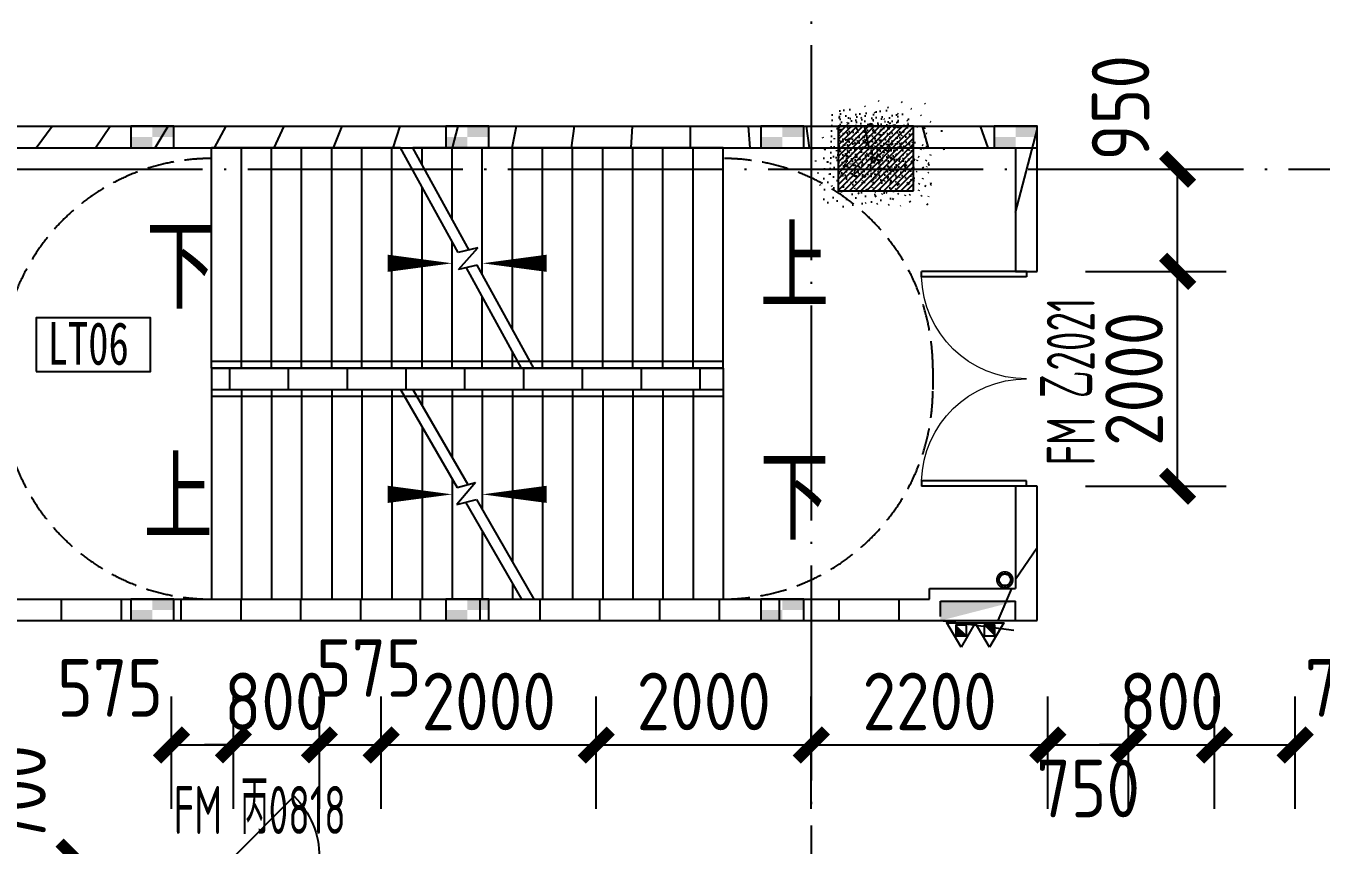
# Model space of a CAD drawing. Header units: inches. Extents: x 0 to 1813292486, y 0 to 3473589894.
# Drawn here: x 600566581 to 600578627, y 3473281730 to 3473289352 of the extents above; entities that cross this region are included whole.
import ezdxf
from ezdxf.enums import TextEntityAlignment as Align
from ezdxf.xclip import XClip

# ---------------------------------------------------------------- set-up
doc = ezdxf.new("R2010")
doc.units = ezdxf.units.IN
doc.header["$LTSCALE"] = 1000
doc.header["$MEASUREMENT"] = 0
doc.header["$XCLIPFRAME"] = 2
doc.linetypes.add('AX-MALL-GIRD-200$0$DOTE', pattern=[2.4200000000000004, 2, -0.2, 0.02, -0.2])
doc.linetypes.add('AX-MALL-WALL-P02-QT$0$DASH', pattern=[0.35, 0.25, -0.1])
for name, color, linetype in [('A-Anno-Note', 241, 'Continuous'), ('AX-MALL-DIM-P02$0$A-Anno-Dims', 3, 'Continuous'), ('AX-MALL-DIM-P02$0$A-Detl-Thin', 131, 'Continuous'), ('AX-MALL-GIRD-200$0$A-Grid', 222, 'AX-MALL-GIRD-200$0$DOTE'), ('AX-MALL-P02-200$0$A-Anno-Note', 241, 'Continuous'), ('AX-MALL-WALL-P02$0$A-Anno-Note', 241, 'Continuous'), ('AX-MALL-WALL-P02-QT$0$A-Anno-Dims', 3, 'Continuous'), ('AX-MALL-WALL-P02-QT$0$A-Anno-Note', 241, 'Continuous'), ('AX-MALL-WALL-P02-QT$0$A-Detl-Patt', 8, 'Continuous'), ('AX-MALL-WALL-P02-QT$0$A-Detl-Thin', 131, 'Continuous'), ('AX-MALL-WALL-P02-QT$0$A-Strs', 151, 'Continuous'), ('AX-MALL-WALL-P02-QT$0$A-Wall', 2, 'Continuous'), ('AX-MALL-WALL-P02-QT$0$A-Wall-Patt', 13, 'Continuous'), ('AX-MALL-WALL-P02-QT$0$A-Wind', 4, 'Continuous'), ('AX-MALL-WORD-P02$0$A-Anno-Note', 241, 'Continuous'), ('AX-MALL-WORD-P02$0$A-Wind-Iden', 11, 'Continuous'), ('AX-MALL-ZTKD-P02$0$A-Anno-Note', 241, 'Continuous'), ('PX-MALL-P02-LG$0$P-Exsh', 31, 'Continuous'), ('PX-MALL-P02-LG$0$P-Hydt-Boxx', 221, 'Continuous'), ('PX-MALL-P02-LG$0$P-Hydt-Pipe', 221, 'Continuous'), ('PX-MALL-P02-LG$0$P-Pipe-Risr', 7, 'Continuous'), ('PX-MALL-P02-LG$0$P-Pipe-Risr-Arch', 6, 'Continuous'), ('PX-MALL-P02-LG$0$P-Pipe-Risr-W100', 6, 'Continuous'), ('PX-MALL-P02-LG$0$P-Pipe-Risr-W50', 6, 'Continuous'), ('SX-MALL-LT-TZ-2F(M)$0$SX-S1-TZ-(2F~3F)$0$A-Strs', 151, 'Continuous'), ('SX-MALL-LT-TZ-2F(M)$0$SX-S1-TZ-(2F~3F)$0$TZ', 255, 'Continuous'), ('SX-MALL-TZ-2F~3F$0$S-DIMS', 81, 'Continuous'), ('SX-MALL-WALL-L-1F~2F$0$S-COLU', 30, 'Continuous'), ('SX-MALL-WALL-L-1F~2F$0$S-PATT-WALL', 83, 'Continuous'), ('SX-MALL-WALL-L-1F~2F$0$单形心', 4, 'Continuous')]:
    doc.layers.add(name, color=color, linetype=linetype)
doc.styles.add('AX-MALL-DIM-P02$0$_TCH_DIM_T3', font='gbenor.shx')
doc.styles.add('AX-MALL-WALL-P02-QT$0$_TCH_DIM', font='gbenor.shx')
doc.styles.add('AX-MALL-WORD-P02$0$_TCH_WINDOW', font='gbenor.shx', dxfattribs={"bigfont": 'gbcbig.shx'})
doc.styles.add('AX-MALL-WORD-P02$0$宋体', font='', dxfattribs={"width": 0.7, "height": 5})
doc.styles.add('PX-MALL-P02-LG$0$jzfz', font='gbenor.shx', dxfattribs={"bigfont": 'gbcbig.shx'})
doc.styles.get('AX-MALL-WORD-P02$0$宋体').set_extended_font_data('SimSun')
doc.dimstyles.new('AX-MALL-DIM-P02$0$_TCH_ARCH&&180', dxfattribs={"dimtxt": 535.5, "dimasz": 270, "dimexe": 450, "dimexo": 450, "dimgap": 137.25, "dimtad": 1, "dimdec": 0, "dimzin": 0, "dimdsep": 46, "dimtxsty": 'AX-MALL-DIM-P02$0$_TCH_DIM_T3', "dimblk": 'AX-MALL-DIM-P02$0$_ArchTick', "dimcen": 0.09, "dimclrt": 7, "dimazin": 2, "dimtfac": 1, "dimtdec": 0, "dimtix": 1, "dimtmove": 2, "dimatfit": 3, "dimfxl": 500, "dimtolj": 1, "dimtzin": 0, "dimarcsym": 0})
pattern_1 = [(45, (0, 359.0227), (-353.55353201463, 353.55353201463), [])]

# ---------------------------------------------------------------- blocks, each defined once
blk = doc.blocks.new('AX-MALL-WORD-P02')
at = {"layer": 'AX-MALL-WORD-P02$0$A-Anno-Note', "color": 3}
blk.add_lwpolyline([(600396618.810642, 3473145898.439445), (600397613.966792, 3473145527.714582), (600397788.5132064, 3473145996.258656), (600396793.3570569, 3473146366.983517)], close=True, dxfattribs=at)
at = {"layer": 'AX-MALL-WORD-P02$0$A-Anno-Note', "color": 3, "style": 'AX-MALL-WORD-P02$0$宋体', "width": 0.7}
blk.add_text('LT06', height=396.5189873417721, rotation=339.5681615271141, dxfattribs=at).set_placement((600396741.0988398, 3473145921.680888))
at = {"layer": 'AX-MALL-WORD-P02$0$A-Wind-Iden', "style": 'AX-MALL-WORD-P02$0$_TCH_WINDOW', "width": 0.7}
for s, height, rotation, p in [('2021', 446.25, 69.56816108351019, (600405847.9949585, 3473142470.21103)), ('乙', 506.3829787234042, 69.56816108351019, (600405757.9178658, 3473142228.412382)), ('FM', 446.25, 69.56816108351019, (600405539.8221169, 3473141642.966563)), ('FM', 446.25, 339.5681613388342, (600396315.6163502, 3473141420.851669)), ('丙', 506.3829787234042, 339.5681613388342, (600396901.06217, 3473141202.755923)), ('0818', 446.25, 339.5681613388342, (600397142.860819, 3473141112.678831))]:
    blk.add_text(s, height=height, rotation=rotation, dxfattribs=at).set_placement(p)
blk = doc.blocks.new('AX-MALL-GIRD-200')
at = {"layer": 'AX-MALL-GIRD-200$0$A-Grid'}
for p, q in [((600244912.440112, 3473204422.954183), (600602808.4442104, 3473071096.1909)), ((600409503.1075954, 3473159833.540385), (600370773.5686462, 3473055869.813304))]:
    blk.add_line(p, q, dxfattribs=at)
blk = doc.blocks.new('SX-MALL-WALL-L-1F~2F$0$BANWANG_XINGXIN')
at = {"color": 0}
for points in [[(0.7071067811865476, 0.7071067811865475), (-0.7071067811865477, -0.7071067811865475)], [(-0.7071067811865475, 0.7071067811865476), (0.7071067811865474, -0.7071067811865477)]]:
    blk.add_lwpolyline(points, dxfattribs=at)
blk = doc.blocks.new('SX-MALL-WALL-L-1F~2F')
at = {"layer": 'SX-MALL-WALL-L-1F~2F$0$S-PATT-WALL'}
h = blk.add_hatch(dxfattribs=at)
h.set_pattern_fill('钢筋混凝土', color=256, scale=15, pattern_type=2)
h.set_pattern_definition([(24.56816130920691, (600578670.4906899, 3474335457.565492), (-15.59158029808818, 34.10502343949155), []), (29.56816130920689, (600578670.4906899, 3474335457.565492), (97.53445421803805, -46.37920051218637), [11.25, -123.75]), (334.568161309207, (600578670.4906899, 3474335457.565492), (19.88439777721597, 112.9961142830921), [9, -99]), (80.01956130920688, (600578678.618561, 3474335453.700559), (117.41890296465, 66.61682168616366), [9.5610285, -105.1713168]), (25.75236130920692, (600578680.9634749, 3474335485.678136), (141.3476152542859, -79.15081592369535), [16.875, -185.625]), (76.2037613092069, (600578692.7424386, 3474335479.082227), (182.3878362860059, 87.98253897684367), [14.3415432, -157.75695]), (330.7523613092069, (600578680.9634749, 3474335485.678136), (182.3877676265808, 87.98268140981119), [13.5, -148.5]), (0.568161309206916, (600578692.4016008, 3474335473.413582), (62.82047319653945, -87.84980447970854), [11.25, -123.75]), (305.568161309207, (600578692.4016008, 3474335473.413582), (72.1728894154494, 89.18848104696852), [8.999999999999948, -98.99999999999959]), (51.01956130920689, (600578697.6366355, 3474335466.092762), (134.9933625472583, 1.338571317676326), [9.5610285, -105.1713168]), (17.06816130920694, (600578670.4906899, 3474335457.565492), (19.14085715564078, 46.15589493604642), [0, -97.79999999999997, 0, -100.5, 0, -99.37499999999997]), (347.0681613092069, (600578670.4906899, 3474335457.565492), (57.63084700089463, 41.66442756068386), [0, -57.29999999999979, 0, -95.54999999999959, 0, -37.87499999999979]), (307.0681613092069, (600578639.1450914, 3474335469.242647), (73.85474000817104, -31.12342332272368), [0, -37.5, 0, -117, 0, -155.25]), (297.0681613092069, (600578625.0887692, 3474335474.479039), (87.21641676207088, -16.46683783198104), [0, -48.74999999999979, 0, -77.69999999999958, 0, -110.2499999999996])])
h.paths.add_polyline_path([(600404852.1171446, 3473144627.304279), (600405061.5728434, 3473145189.557167), (600404405.6111406, 3473145433.922149), (600404196.1554418, 3473144871.669261)])
at = {"layer": 'SX-MALL-WALL-L-1F~2F$0$S-COLU'}
blk.add_lwpolyline([(600404852.1171446, 3473144627.304279), (600405061.5728434, 3473145189.557167), (600404405.6111406, 3473145433.922149), (600404196.1554418, 3473144871.669261)], close=True, dxfattribs=at)
at = {"layer": 'SX-MALL-WALL-L-1F~2F$0$单形心', "xscale": 50, "yscale": 50, "zscale": 50}
blk.add_blockref('SX-MALL-WALL-L-1F~2F$0$BANWANG_XINGXIN', (600404628.8641425, 3473145030.613214), dxfattribs=at)
blk = doc.blocks.new('SX-MALL-WALL-L-2F~3F')
ref = blk.add_blockref('SX-MALL-WALL-L-1F~2F', (0, 0))
XClip(ref).set_block_clipping_path([(600349769.7341375, 3473074679.418533), (600357001.7302529, 3473071985.287766), (600356499.8725733, 3473070638.124951), (600359302.5086629, 3473069594.060767), (600362345.1765132, 3473077761.653201), (600381551.4312518, 3473070606.759726), (600391553.7259278, 3473066880.611454), (600387749.827644, 3473056669.608357), (600391632.1759799, 3473055223.319679), (600395635.5522461, 3473065969.791956), (600406982.2408491, 3473061742.817497), (600403058.8006672, 3473051210.921831), (600412723.2437257, 3473047610.6332), (600445093.3740637, 3473134503.466942), (600393055.2444371, 3473153889.197227), (600387463.4997383, 3473138878.984498), (600380158.3525343, 3473141600.366193), (600382830.751978, 3473148774.027779), (600388210.8522022, 3473146769.782572), (600390696.2253517, 3473153441.399696), (600277474.697425, 3473195619.741203), (600273446.9822528, 3473184807.934726), (600257129.111771, 3473190886.82031), (600241575.9633431, 3473149136.690594), (600258197.8999482, 3473142944.531458), (600255239.7303221, 3473135003.762026), (600263182.3271956, 3473132044.911624), (600260741.6763649, 3473125493.34496), (600269350.4970673, 3473122286.306632), (600271511.1407766, 3473128086.235537), (600286270.1853781, 3473122588.058336), (600284109.5416689, 3473116788.129431), (600282580.7823727, 3473112684.400902), (600291840.7574171, 3473109234.788475), (600290827.7957876, 3473106515.642598), (600293360.405141, 3473105572.171298), (600294731.2544166, 3473109252.0137), (600323175.4764534, 3473098655.706329), (600321336.3302773, 3473093718.790065), (600344750.773286, 3473084996.222976), (600341987.4689643, 3473077578.540671), (600344583.6790427, 3473076611.376234), (600346015.5062013, 3473080454.904757), (600351201.5612961, 3473078522.947055)])
blk = doc.blocks.new('SX-MALL-WALL-2F~3F')
blk.add_blockref('SX-MALL-WALL-L-2F~3F', (0, 0))
blk = doc.blocks.new('SX-MALL-LT-TZ-2F(M)$0$SX-S1-TZ-(2F~3F)$0$TZ')
at = {"layer": 'SX-MALL-LT-TZ-2F(M)$0$SX-S1-TZ-(2F~3F)$0$A-Strs'}
h = blk.add_hatch(color=0, dxfattribs=at)
h.dxf.hatch_style = 1
h.paths.add_polyline_path([(-186775.5959191918, 16586.87351322174), (-186975.5954445004, 16586.43784570694), (-186975.3828500509, 16486.43807125092), (-186775.3780853152, 16486.87375020981)])
h.paths.add_polyline_path([(-186975.3828500509, 16486.43807125092), (-187175.3771362901, 16486.00241565704), (-187175.1593025327, 16386.00265312195), (-186975.1702555418, 16386.43829774857)])
at = {"layer": 'SX-MALL-LT-TZ-2F(M)$0$SX-S1-TZ-(2F~3F)$0$A-Strs', "color": 0}
blk.add_lwpolyline([(-187175.5949700475, 16586.00217819214), (-187175.1593025327, 16386.00265312195), (-186775.1602514982, 16386.87398815155), (-186775.5959191918, 16586.87351322174)], close=True, dxfattribs=at)
blk = doc.blocks.new('SX-MALL-LT-TZ-2F(M)')
at = {"layer": 'SX-MALL-LT-TZ-2F(M)$0$SX-S1-TZ-(2F~3F)$0$TZ', "color": 7, "rotation": 159.4463539126834}
for p in [(600229106.9487665, 3473228648.503809), (600231852.6170366, 3473227625.661814), (600234598.2953286, 3473226602.871167), (600236631.7766372, 3473225845.281245), (600227570.8348291, 3473224525.372849), (600230316.608792, 3473223502.470523), (600233062.2763581, 3473222479.651138)]:
    blk.add_blockref('SX-MALL-LT-TZ-2F(M)$0$SX-S1-TZ-(2F~3F)$0$TZ', p, dxfattribs=at)
blk = doc.blocks.new('SX-MALL-TZ-2F~3F')
at = {"layer": 'SX-MALL-TZ-2F~3F$0$S-DIMS'}
blk.add_blockref('SX-MALL-LT-TZ-2F(M)', (0.08505654335021973, 0.258394181728363), dxfattribs=at)
blk = doc.blocks.new('AX-MALL-WALL-P02-QT$0$$DorLib2D$00000002')
for p, q in [((-0.5, -5.684341886080802e-17), (-0.5000000000000007, 0.4875)), ((-0.4750000000000007, 0.4875), (-0.5000000000000007, 0.4875)), ((-0.475, -2.842170943040401e-17), (-0.4750000000000007, 0.4875)), ((0.475, -2.842170943040401e-17), (0.4750000000000007, 0.4875)), ((0.4750000000000007, 0.4875), (0.5000000000000007, 0.4875)), ((0.5, -5.684341886080802e-17), (0.5000000000000007, 0.4875)), ((-0.5, -5.684341886080802e-17), (-0.475, -2.842170943040401e-17)), ((0.5, -5.684341886080802e-17), (0.475, -2.842170943040401e-17))]:
    blk.add_line(p, q)
at = {"lineweight": 13}
for centre, start, end in [((-0.4875, -4.263256414560601e-17), 0, 88.53071641864632), ((0.4875, -4.263256414560601e-17), 91.4692835813537, 180)]:
    blk.add_arc(centre, 0.4875, start, end, dxfattribs=at)
blk = doc.blocks.new('AX-MALL-WALL-P02-QT$0$$DorLib2D$00000114')
at = {"color": 0}
blk.add_line((0.4999999999999964, 3.552713678800501e-15), (-0.2071067811864751, 0.7071067811864857), dxfattribs=at)
blk.add_arc((0.5000000000013856, -1.154631945610163e-12), 1.000000000001696, 135, 180, dxfattribs=at)
blk = doc.blocks.new('AX-MALL-WALL-P02-QT')
at = {"layer": 'AX-MALL-WALL-P02-QT$0$A-Wall-Patt'}
h = blk.add_hatch(dxfattribs=at)
h.set_pattern_fill('普通砖', color=256, scale=200, style=0)
h.set_pattern_definition(pattern_1)
h.paths.add_polyline_path([(600396253.2529603, 3473148328.630056), (600396323.6889195, 3473148231.24823), (600405881.9880174, 3473144670.501348), (600406139.224213, 3473144788.10041), (600396299.7986714, 3473148453.575142)])
h = blk.add_hatch(dxfattribs=at)
h.set_pattern_fill('普通砖', color=256, scale=200, style=0)
h.set_pattern_definition(pattern_1)
h.paths.add_polyline_path([(600398087.109792, 3473145173.267404), (600402547.6493707, 3473143511.585525), (600402617.467937, 3473143699.003154), (600398156.9283583, 3473145360.685033)])
h = blk.add_hatch(dxfattribs=at)
h.set_pattern_fill('普通砖', color=256, scale=200, style=0)
h.set_pattern_definition(pattern_1)
h.paths.add_polyline_path([(600405881.9880174, 3473144670.501348), (600405480.5312599, 3473143592.849976), (600405667.9488891, 3473143523.03141), (600406139.224213, 3473144788.10041)])
h = blk.add_hatch(dxfattribs=at)
h.set_pattern_fill('普通砖', color=256, scale=200, style=0)
h.set_pattern_definition(pattern_1)
h.paths.add_polyline_path([(600394760.1172006, 3473144225.042055), (600394787.6804607, 3473144108.060385), (600403596.30904, 3473140826.587767), (600403666.1276063, 3473141014.005396), (600394857.4990268, 3473144295.478014)])
h = blk.add_hatch(dxfattribs=at)
h.set_pattern_fill('普通砖', color=256, scale=200, style=0)
h.set_pattern_definition(pattern_1)
h.paths.add_polyline_path([(600404533.397187, 3473140477.494936), (600404969.7632258, 3473141648.855116), (600404782.3455966, 3473141718.673683), (600404450.7074072, 3473140828.439946)])
h = blk.add_hatch(dxfattribs=at)
h.set_pattern_fill('普通砖', color=256, scale=200, style=0)
h.set_pattern_definition(pattern_1)
h.paths.add_polyline_path([(600403701.0368896, 3473141107.714211), (600403596.3090401, 3473140826.587767), (600404533.397187, 3473140477.494936), (600404450.7074072, 3473140828.439946)])
at = {"layer": 'AX-MALL-WALL-P02-QT$0$A-Anno-Dims'}
for points in [[(600398366.1015291, 3473146323.218974, 0, 0, 0), (600400596.3713185, 3473145492.378033, 0, 160, 0), (600400034.1184305, 3473145701.833733, 0, 0, 0)], [(600403089.0257885, 3473144563.791101, 0, 0, 0), (600400858.7559996, 3473145394.632041, 0, 160, 0), (600401421.0088875, 3473145185.176342, 0, 0, 0)], [(600397615.5519406, 3473144308.479458, 0, 0, 0), (600399845.8217297, 3473143477.638518, 0, 160, 0), (600399283.5688417, 3473143687.094217, 0, 0, 0)], [(600402338.4762, 3473142549.051585, 0, 0, 0), (600400108.2064108, 3473143379.892525, 0, 160, 0), (600400670.4592988, 3473143170.436826, 0, 0, 0)]]:
    blk.add_lwpolyline(points, format="xyseb", dxfattribs=at)
at = {"layer": 'AX-MALL-WALL-P02-QT$0$A-Strs'}
for p, q in [((600398156.9283587, 3473145360.685034), (600398872.5686643, 3473147281.715735)), ((600400521.8808261, 3473146667.298558), (600398872.5686643, 3473147281.715735)), ((600398419.3130398, 3473145262.939041), (600399134.9533454, 3473147183.969742)), ((600398681.6977209, 3473145165.193048), (600399397.3380265, 3473147086.223749)), ((600398944.0824019, 3473145067.447055), (600399659.7227075, 3473146988.477756)), ((600399206.467083, 3473144969.701062), (600399922.1073886, 3473146890.731763)), ((600399468.8517641, 3473144871.955069), (600400184.4920697, 3473146792.98577)), ((600399731.2364452, 3473144774.209076), (600400446.8767508, 3473146695.239777)), ((600400683.4635911, 3473145565.501598), (600400521.8808261, 3473146667.298558)), ((600403333.1082426, 3473145620.033855), (600400628.791298, 3473146627.471271)), ((600400786.293255, 3473145553.500434), (600400628.791298, 3473146627.471271)), ((600400654.676209, 3473146450.967816), (600400709.2614318, 3473146597.493784)), ((600400739.0777602, 3473145875.452398), (600400971.6461129, 3473146499.747791)), ((600400823.4793112, 3473145299.936981), (600401234.030794, 3473146402.001799)), ((600400907.8808624, 3473144724.421564), (600401496.4154751, 3473146304.255805)), ((600399993.6211262, 3473144676.463083), (600400582.155739, 3473146256.297325)), ((600401043.1598505, 3473144285.479112), (600401758.8001561, 3473146206.509813)), ((600401305.5445316, 3473144187.733119), (600402021.1848372, 3473146108.76382)), ((600401567.9292127, 3473144089.987125), (600402283.5695183, 3473146011.017827)), ((600401830.3138938, 3473143992.241133), (600402545.9541994, 3473145913.271834)), ((600402092.6985748, 3473143894.49514), (600402808.3388804, 3473145815.525841)), ((600402355.0832559, 3473143796.749147), (600403070.7235615, 3473145717.779848)), ((600400256.0058073, 3473144578.71709), (600400666.5572901, 3473145680.781908)), ((600402617.467937, 3473143699.003154), (600403333.1082426, 3473145620.033855)), ((600400632.2401873, 3473145416.156364), (600400868.9682908, 3473145543.8515)), ((600400868.9682908, 3473145543.8515), (600400683.4635911, 3473145565.501598)), ((600398156.9283587, 3473145360.685034), (600398177.8739287, 3473145416.910322)), ((600400861.2453033, 3473144353.247618), (600398156.9283587, 3473145360.685034)), ((600402617.467937, 3473143699.003154), (600398156.9283587, 3473145360.685034)), ((600402638.413507, 3473143755.228442), (600398177.8739287, 3473145416.910322)), ((600400809.4687079, 3473145395.472171), (600400632.2401873, 3473145416.156364)), ((600400861.2453033, 3473144353.247618), (600400706.639044, 3473145407.473336)), ((600400968.1557752, 3473144313.420331), (600400809.4687079, 3473145395.472171)), ((600398087.1097922, 3473145173.267405), (600397406.37877, 3473143345.945518)), ((600398087.1097922, 3473145173.267405), (600398066.1642222, 3473145117.042116)), ((600398066.1642222, 3473145117.042116), (600402526.7038006, 3473143455.360236)), ((600398087.1097922, 3473145173.267405), (600399735.7743806, 3473144559.091468)), ((600398087.1097922, 3473145173.267405), (600402547.6493706, 3473143511.585525)), ((600400518.3904884, 3473144480.971097), (600400750.9588411, 3473145105.26649)), ((600398349.4944733, 3473145075.521411), (600397668.7634511, 3473143248.199525)), ((600398611.8791544, 3473144977.775419), (600397931.1481322, 3473143150.453533)), ((600398874.2638354, 3473144880.029426), (600398193.5328132, 3473143052.70754)), ((600399136.6485165, 3473144782.283433), (600398455.9174943, 3473142954.961547)), ((600399399.0331976, 3473144684.53744), (600398718.3021754, 3473142857.215554)), ((600399661.4178787, 3473144586.791447), (600398980.6868565, 3473142759.469561)), ((600399735.7743806, 3473144559.091468), (600399910.5498494, 3473143522.253258)), ((600399843.9799993, 3473144518.7817), (600402547.6493706, 3473143511.585525)), ((600399843.9799993, 3473144518.7817), (600400013.6125784, 3473143512.453176)), ((600400780.7751695, 3473144383.225104), (600400835.3603923, 3473144529.751073)), ((600399923.8025597, 3473144489.045454), (600399872.2978709, 3473144350.788724)), ((600400186.1872408, 3473144391.299461), (600399965.381526, 3473143798.579132)), ((600400448.571922, 3473144293.553468), (600400058.465181, 3473143246.36954)), ((600402617.467937, 3473143699.003154), (600400968.1557752, 3473144313.420331)), ((600399802.4793044, 3473144163.371094), (600399243.0715375, 3473142661.723568)), ((600400710.956603, 3473144195.807475), (600400151.5488361, 3473142694.159949)), ((600400973.341284, 3473144098.061482), (600400292.6102618, 3473142270.739596)), ((600401235.7259651, 3473144000.315489), (600400554.9949429, 3473142172.993603)), ((600401498.1106462, 3473143902.569496), (600400817.379624, 3473142075.24761)), ((600401760.4953274, 3473143804.823503), (600401079.7643051, 3473141977.501617)), ((600402022.8800083, 3473143707.07751), (600401342.1489861, 3473141879.755624)), ((600402617.467937, 3473143699.003154), (600402638.413507, 3473143755.228442)), ((600399895.5629596, 3473143611.161502), (600399505.4562186, 3473142563.977575)), ((600402285.2646894, 3473143609.331518), (600401604.5336672, 3473141782.009632)), ((600400088.1800615, 3473143505.362665), (600399854.2359859, 3473143372.635832)), ((600399910.5498494, 3473143522.253258), (600400088.1800615, 3473143505.362665)), ((600402547.6493706, 3473143511.585525), (600401866.9183483, 3473141684.263638)), ((600402547.6493706, 3473143511.585525), (600402526.7038006, 3473143455.360236)), ((600397406.37877, 3473143345.945518), (600400110.0481412, 3473142338.749343)), ((600399854.2359859, 3473143372.635832), (600400040.161135, 3473143354.956486)), ((600399937.0984061, 3473143364.756568), (600400110.0481412, 3473142338.749343)), ((600400040.161135, 3473143354.956486), (600400218.25376, 3473142298.439575)), ((600399988.6466147, 3473143058.951911), (600399767.8408997, 3473142466.231582)), ((600400081.7302698, 3473142506.742319), (600400030.2255808, 3473142368.485589)), ((600400218.25376, 3473142298.439575), (600401866.9183483, 3473141684.263638))]:
    blk.add_line(p, q, dxfattribs=at)
at = {"layer": 'AX-MALL-WALL-P02-QT$0$A-Strs', "linetype": 'AX-MALL-WALL-P02-QT$0$DASH'}
for points in [[(600398837.6593701, 3473147188.006897, 0.4142135621634755), (600396329.6064776, 3473146041.416037), (600396259.7879119, 3473145853.998407, 0.4142135621629859), (600397406.3787687, 3473143345.945514, 0.4142135621629859)], [(600403298.1989437, 3473145526.325023, -0.4142135621634755), (600404444.7898018, 3473143018.272129), (600404374.9712349, 3473142830.8545, -0.4142135621629859), (600401866.9183437, 3473141684.263638, -0.4142135621629859)]]:
    blk.add_lwpolyline(points, format="xyb", dxfattribs=at)
at = {"layer": 'AX-MALL-WALL-P02-QT$0$A-Wall'}
for p, q in [((600396299.7986714, 3473148453.575142), (600406139.224213, 3473144788.10041)), ((600396323.6889195, 3473148231.24823), (600405881.9880174, 3473144670.501348)), ((600398156.9283583, 3473145360.685033), (600398087.109792, 3473145173.267404)), ((600398156.9283583, 3473145360.685033), (600402617.467937, 3473143699.003154)), ((600398087.109792, 3473145173.267404), (600402547.6493707, 3473143511.585525)), ((600405667.9488891, 3473143523.03141), (600406139.224213, 3473144788.10041)), ((600405881.9880174, 3473144670.501348), (600405480.5312599, 3473143592.849976)), ((600394857.4990268, 3473144295.478014), (600403666.1276063, 3473141014.005396)), ((600394787.6804607, 3473144108.060385), (600403596.30904, 3473140826.587767)), ((600402617.467937, 3473143699.003154), (600402547.6493707, 3473143511.585525)), ((600405480.5312599, 3473143592.849976), (600405667.9488891, 3473143523.03141)), ((600404782.3455966, 3473141718.673683), (600404450.7074072, 3473140828.439946)), ((600404533.397187, 3473140477.494936), (600404969.7632258, 3473141648.855116)), ((600404969.7632258, 3473141648.855116), (600404782.3455966, 3473141718.673683)), ((600403666.1276063, 3473141014.005396), (600403701.0368896, 3473141107.714211)), ((600403701.0368896, 3473141107.714211), (600404450.7074072, 3473140828.439946)), ((600403596.3090401, 3473140826.587767), (600404533.397187, 3473140477.494936))]:
    blk.add_line(p, q, dxfattribs=at)
at = {"layer": 'AX-MALL-WALL-P02-QT$0$A-Detl-Patt'}
blk.add_blockref('SX-MALL-TZ-2F~3F', (0, 0), dxfattribs=at)
at = {"layer": 'AX-MALL-WALL-P02-QT$0$A-Detl-Thin'}
blk.add_blockref('SX-MALL-WALL-2F~3F', (0, 0), dxfattribs=at)
at = {"layer": 'AX-MALL-WALL-P02-QT$0$A-Wind'}
blk.add_blockref('AX-MALL-GIRD-200', (0, 0), dxfattribs=at)
at = {"layer": 'AX-MALL-WALL-P02-QT$0$A-Wind', "zscale": 200}
for name, p, xscale, yscale, rotation in [('AX-MALL-WALL-P02-QT$0$$DorLib2D$00000002', (600405225.1472429, 3473142620.852546), -2000, 2000, 69.56816130532101), ('AX-MALL-WALL-P02-QT$0$$DorLib2D$00000114', (600397135.494318, 3473140885.732795), -800, 800, 339.5681613074192)]:
    blk.add_blockref(name, p, dxfattribs=dict(at, xscale=xscale, yscale=yscale, rotation=rotation))
at = {"layer": 'AX-MALL-WALL-P02-QT$0$A-Anno-Note', "style": 'AX-MALL-WALL-P02-QT$0$_TCH_DIM', "width": 0.7}
for s, p in [('下', (600397807.1881106, 3473146157.933208)), ('上', (600397032.214416, 3473144152.292389)), ('上', (600403154.4483445, 3473144165.921865)), ('下', (600402403.898756, 3473142151.182349))]:
    blk.add_text(s, height=675.177304964539, rotation=339.5681613092755, dxfattribs=at).set_placement(p)
blk = doc.blocks.new('AX-MALL-WALL-P02')
at = {"layer": 'AX-MALL-WALL-P02$0$A-Anno-Note'}
blk.add_blockref('AX-MALL-WORD-P02', (0, 0), dxfattribs=at)
blk.add_blockref('AX-MALL-WALL-P02-QT', (0, 0), dxfattribs=at)
blk = doc.blocks.new('PX-MALL-P02-LG$0$XHS1')
at = {"layer": 'PX-MALL-P02-LG$0$P-Hydt-Boxx', "ltscale": 0.7}
for p, q in [((350.0030006170273, 240), (-332.898939371109, 327.2950124740601)), ((350.0030006170273, 240), (-349.9969996213913, 240)), ((-349.9969997406006, 239.9999995231628), (-349.9969996213913, 60)), ((350.0030003786087, 200), (350.003000497818, 60)), ((350.0030006170273, 60), (-349.996999502182, 60))]:
    blk.add_line(p, q, dxfattribs=at)
blk.add_solid([(350.0030006170273, 240), (350.0030002593994, 60.00000047683716), (-349.9969996213913, 60)], dxfattribs=at)
blk = doc.blocks.new('PX-MALL-P02-LG$0$MHQ')
at = {"layer": 'PX-MALL-P02-LG$0$P-Exsh', "ltscale": 0.7}
h = blk.add_hatch(dxfattribs=at)
h.set_pattern_fill('ANSI31', color=256, scale=25, style=0)
h.set_pattern_definition([(45, (-160019.2306599375, -42228.3236173685), (-28.0633003783411, 28.0633003783411), [])])
h.paths.add_polyline_path([(-75.0000000015425, 185.1731819980414), (75, 185.1731819980414), (75, 35.17318199802685), (-75.0000000015425, 35.17318199802685)])
for points in [[(0, 346.4101615137042), (-200, -1.455191522836685e-11), (200, -1.455191522836685e-11)], [(0, 346.4101615137042), (-200, -1.455191522836685e-11), (200, -1.455191522836685e-11)], [(0, 346.4101615137042), (-200, -1.455191522836685e-11), (200, -1.455191522836685e-11)], [(-75.0000000015425, 185.1731819980414), (75, 185.1731819980414), (75, 35.17318199802685), (-75.0000000015425, 35.17318199802685)]]:
    blk.add_lwpolyline(points, close=True, dxfattribs=at)
blk = doc.blocks.new('PX-MALL-P02-LG$0$20200929200250')
at = {"layer": 'PX-MALL-P02-LG$0$P-Exsh', "ltscale": 0.7, "xscale": 0.6600000001490116, "yscale": 0.6600000001490116, "zscale": 0.6600000001490116}
for p in [(-132.0000001192093, 40), (131.9999997615814, 40)]:
    blk.add_blockref('PX-MALL-P02-LG$0$MHQ', p, dxfattribs=at)
blk = doc.blocks.new('PX-MALL-P02-LG$0$20211220143732')
at = {"layer": 'PX-MALL-P02-LG$0$P-Exsh'}
blk.add_blockref('PX-MALL-P02-LG$0$20200929200250', (-374.9999999407155, 219.6219584928522), dxfattribs=at)
at = {"layer": 'PX-MALL-P02-LG$0$P-Hydt-Boxx', "ltscale": 0.7, "xscale": -1}
blk.add_blockref('PX-MALL-P02-LG$0$XHS1', (-349.9969999989844, 0), dxfattribs=at)
blk = doc.blocks.new('PX-MALL-P02-LG$0$P-Risr')
at = {"layer": 'PX-MALL-P02-LG$0$P-Pipe-Risr-W50'}
h = blk.add_hatch(color=0, dxfattribs=at)
edge = h.paths.add_edge_path()
edge.add_ellipse((0, 0), major_axis=(47.05795628796547, 47.05795628796547), ratio=0.9999999999999695, start_angle=225.0000000000009, end_angle=405.0000000000009, ccw=False)
edge.add_ellipse((0, 0), major_axis=(47.05795628796764, 47.05795628796764), ratio=0.9999999999998785, start_angle=133.9675974886221, end_angle=225.0000000000035, ccw=False)
edge.add_line((-66.53919663240958, 1.199087783927098), (-54.4367953546693, 1.199087783927098))
edge.add_ellipse((0, 0), major_axis=(-38.50196423560672, 38.50196423560672), ratio=0.9999999999999859, start_angle=43.73814098242129, end_angle=134.9999999999996)
edge.add_ellipse((0, 0), major_axis=(38.50196423561096, 38.50196423561096), ratio=0.9999999999998216, start_angle=225.0000000000051, end_angle=405.0000000000051)
edge.add_ellipse((0, 0), major_axis=(38.50196423560679, 38.50196423560679), ratio=0.9999999999999831, start_angle=45.00000000000048, end_angle=133.7381409824204)
edge.add_line((-54.43679535467527, 1.199087783927098), (-66.53919663241555, 1.199087783927098))
edge.add_ellipse((0, 0), major_axis=(-47.05795628796762, 47.05795628796762), ratio=0.9999999999998742, start_angle=-45.00000000000358, end_angle=43.967597488629224, ccw=False)
at = {"layer": 'PX-MALL-P02-LG$0$P-Pipe-Risr-Arch', "ltscale": 0.7}
blk.add_circle((0, 0), 59.29000000000001, dxfattribs=at)
at = {"layer": 'PX-MALL-P02-LG$0$P-Pipe-Risr-W100', "color": 0, "const_width": 15}
blk.add_lwpolyline([(-75, 0, 1), (75, 0, 1)], format="xyb", close=True, dxfattribs=at)
at = {"layer": 'PX-MALL-P02-LG$0$P-Pipe-Risr-W50'}
blk.add_circle((0, 0), 54.45000000000001, dxfattribs=at)
at = {"layer": 'PX-MALL-P02-LG$0$P-Pipe-Risr', "style": 'PX-MALL-P02-LG$0$jzfz', "width": 0.6, "flags": 1}
for tag, p in [('SYS-MARK', (0.3310501334344735, -45.65933377496549)), ('RANGE', (0.3337570973526454, -45.67887874227017))]:
    blk.add_attdef(tag, text='', height=0.015625, dxfattribs=at).set_placement(p, align=Align.MIDDLE)
blk = doc.blocks.new('PX-MALL-P02-LG')
at = {"layer": 'PX-MALL-P02-LG$0$P-Exsh', "xscale": -0.9999999999999973, "rotation": 159.5681623094036}
blk.add_blockref('PX-MALL-P02-LG$0$20211220143732', (600404429.945892, 3473140772.146091), dxfattribs=at)
at = {"layer": 'PX-MALL-P02-LG$0$P-Hydt-Pipe', "color": 221, "rotation": 339.5681612586191}
blk.add_blockref('PX-MALL-P02-LG$0$P-Risr', (600404384.9260194, 3473140938.31628), dxfattribs=at)
blk = doc.blocks.new('AX-MALL-ZTKD-P02')
at = {"layer": 'AX-MALL-ZTKD-P02$0$A-Anno-Note'}
blk.add_blockref('AX-MALL-GIRD-200', (0, 0), dxfattribs=at)
blk = doc.blocks.new('AX-MALL-DIM-P02$0$_ArchTick')
at = {"color": 0, "linetype": 'ByBlock', "const_width": 0.4}
blk.add_lwpolyline([(-0.5, -0.5), (0.5, 0.5)], dxfattribs=at)
blk = doc.blocks.new('*D1222')
at = {"layer": 'AX-MALL-DIM-P02$0$A-Anno-Dims', "color": 0, "lineweight": -2, "transparency": 16777216}
for p, q in [((600395800.1437086, 3473141383.190081), (600394950.2959274, 3473141699.783317)), ((600395127.6206108, 3473140886.729838), (600395371.9855934, 3473141542.691542)), ((600395555.7787257, 3473140727.228377), (600394705.9309448, 3473141043.821612))]:
    blk.add_line(p, q, dxfattribs=at)
at = {"layer": 'AX-MALL-DIM-P02$0$A-Anno-Dims', "color": 0, "lineweight": -2, "transparency": 16777216, "xscale": 270, "yscale": 270, "zscale": 270}
for p, rotation in [((600395371.9855934, 3473141542.691542), 69.5681613196819), ((600395127.6206108, 3473140886.729838), 249.5681613196819)]:
    blk.add_blockref('AX-MALL-DIM-P02$0$_ArchTick', p, dxfattribs=dict(at, rotation=rotation))
at = {"layer": 'AX-MALL-DIM-P02$0$A-Anno-Dims', "color": 7, "transparency": 16777216, "insert": (600395074.0554324, 3473142264.027401), "char_height": 535.5, "attachment_point": 5, "rotation": 69.5681613196819, "style": 'AX-MALL-DIM-P02$0$_TCH_DIM_T3'}
blk.add_mtext('\\A1;700', dxfattribs=at)
blk = doc.blocks.new('*D1223')
at = {"layer": 'AX-MALL-DIM-P02$0$A-Anno-Dims', "color": 0, "lineweight": -2, "transparency": 16777216}
for p, q in [((600396378.92515, 3473141647.787974), (600396743.1470684, 3473142625.487914)), ((600396917.7508342, 3473141447.059595), (600397281.9727526, 3473142424.759535)), ((600396586.0552934, 3473142203.798248), (600397124.8809776, 3473142003.069869))]:
    blk.add_line(p, q, dxfattribs=at)
at = {"layer": 'AX-MALL-DIM-P02$0$A-Anno-Dims', "color": 0, "lineweight": -2, "transparency": 16777216, "xscale": 270, "yscale": 270, "zscale": 270}
for p, rotation in [((600396586.0552934, 3473142203.798248), 159.5681612098681), ((600397124.8809776, 3473142003.069869), 339.5681612098682)]:
    blk.add_blockref('AX-MALL-DIM-P02$0$_ArchTick', p, dxfattribs=dict(at, rotation=rotation))
at = {"layer": 'AX-MALL-DIM-P02$0$A-Anno-Dims', "color": 7, "transparency": 16777216, "insert": (600396235.4560226, 3473142901.055699), "char_height": 535.5, "attachment_point": 5, "rotation": 339.56816120986815, "style": 'AX-MALL-DIM-P02$0$_TCH_DIM_T3'}
blk.add_mtext('\\A1;575', dxfattribs=at)
blk = doc.blocks.new('*D1224')
at = {"layer": 'AX-MALL-DIM-P02$0$A-Anno-Dims', "color": 0, "lineweight": -2, "transparency": 16777216}
for p, q in [((600396917.7508345, 3473141447.059595), (600397281.9727526, 3473142424.759535)), ((600397124.8809776, 3473142003.069869), (600396871.8671781, 3473142097.324934)), ((600397667.4213513, 3473141167.785328), (600398031.6432694, 3473142145.485269)), ((600397124.8809776, 3473142003.069869), (600397874.5514945, 3473141723.795603)), ((600397874.5514945, 3473141723.795603), (600398127.5652939, 3473141629.540538))]:
    blk.add_line(p, q, dxfattribs=at)
at = {"layer": 'AX-MALL-DIM-P02$0$A-Anno-Dims', "color": 0, "lineweight": -2, "transparency": 16777216, "xscale": 270, "yscale": 270, "zscale": 270}
for p, rotation in [((600397124.8809776, 3473142003.069869), 339.5681612317904), ((600397874.5514945, 3473141723.795603), 159.5681612317904)]:
    blk.add_blockref('AX-MALL-DIM-P02$0$_ArchTick', p, dxfattribs=dict(at, rotation=rotation))
at = {"layer": 'AX-MALL-DIM-P02$0$A-Anno-Dims', "color": 7, "transparency": 16777216, "insert": (600397641.0988334, 3473142242.953435), "char_height": 535.5, "attachment_point": 5, "rotation": 339.5681612317904, "style": 'AX-MALL-DIM-P02$0$_TCH_DIM_T3'}
blk.add_mtext('\\A1;800', dxfattribs=at)
blk = doc.blocks.new('*D1225')
at = {"layer": 'AX-MALL-DIM-P02$0$A-Anno-Dims', "color": 0, "lineweight": -2, "transparency": 16777216}
for p, q in [((600397667.4213513, 3473141167.785328), (600398031.6432694, 3473142145.485269)), ((600398206.2470354, 3473140967.056949), (600398570.4689535, 3473141944.756889)), ((600397874.5514945, 3473141723.795603), (600398413.3771785, 3473141523.067224))]:
    blk.add_line(p, q, dxfattribs=at)
at = {"layer": 'AX-MALL-DIM-P02$0$A-Anno-Dims', "color": 0, "lineweight": -2, "transparency": 16777216, "xscale": 270, "yscale": 270, "zscale": 270}
for p, rotation in [((600397874.5514945, 3473141723.795603), 159.5681612098681), ((600398413.3771785, 3473141523.067224), 339.5681612098682)]:
    blk.add_blockref('AX-MALL-DIM-P02$0$_ArchTick', p, dxfattribs=dict(at, rotation=rotation))
at = {"layer": 'AX-MALL-DIM-P02$0$A-Anno-Dims', "color": 7, "transparency": 16777216, "insert": (600398555.5051985, 3473142234.146091), "char_height": 535.5, "attachment_point": 5, "rotation": 339.56816120986815, "style": 'AX-MALL-DIM-P02$0$_TCH_DIM_T3'}
blk.add_mtext('\\A1;575', dxfattribs=at)
blk = doc.blocks.new('*D1226')
at = {"layer": 'AX-MALL-DIM-P02$0$A-Anno-Dims', "color": 0, "lineweight": -2, "transparency": 16777216}
for p, q in [((600398206.2470357, 3473140967.05695), (600398570.4689534, 3473141944.756889)), ((600398413.3771787, 3473141523.067223), (600400287.553472, 3473140824.881557)), ((600400080.4233291, 3473140268.871283), (600400444.6452467, 3473141246.571222))]:
    blk.add_line(p, q, dxfattribs=at)
at = {"layer": 'AX-MALL-DIM-P02$0$A-Anno-Dims', "color": 0, "lineweight": -2, "transparency": 16777216, "xscale": 270, "yscale": 270, "zscale": 270}
for p, rotation in [((600398413.3771787, 3473141523.067223), 159.5681612216869), ((600400287.553472, 3473140824.881557), 339.5681612216869)]:
    blk.add_blockref('AX-MALL-DIM-P02$0$_ArchTick', p, dxfattribs=dict(at, rotation=rotation))
at = {"layer": 'AX-MALL-DIM-P02$0$A-Anno-Dims', "color": 7, "transparency": 16777216, "insert": (600399491.8479224, 3473141553.495089), "char_height": 535.5, "attachment_point": 5, "rotation": 339.56816122168686, "style": 'AX-MALL-DIM-P02$0$_TCH_DIM_T3'}
blk.add_mtext('\\A1;2000', dxfattribs=at)
blk = doc.blocks.new('*D1227')
at = {"layer": 'AX-MALL-DIM-P02$0$A-Anno-Dims', "color": 0, "lineweight": -2, "transparency": 16777216}
for p, q in [((600400080.4233289, 3473140268.871283), (600400444.645247, 3473141246.571222)), ((600400287.553472, 3473140824.881557), (600402161.7297649, 3473140126.69589)), ((600401954.5996218, 3473139570.685616), (600402318.8215399, 3473140548.385556))]:
    blk.add_line(p, q, dxfattribs=at)
at = {"layer": 'AX-MALL-DIM-P02$0$A-Anno-Dims', "color": 0, "lineweight": -2, "transparency": 16777216, "xscale": 270, "yscale": 270, "zscale": 270}
for p, rotation in [((600400287.553472, 3473140824.881557), 159.5681612169181), ((600402161.7297649, 3473140126.69589), 339.5681612169182)]:
    blk.add_blockref('AX-MALL-DIM-P02$0$_ArchTick', p, dxfattribs=dict(at, rotation=rotation))
at = {"layer": 'AX-MALL-DIM-P02$0$A-Anno-Dims', "color": 7, "transparency": 16777216, "insert": (600401366.0242159, 3473140855.309423), "char_height": 535.5, "attachment_point": 5, "rotation": 339.56816121691816, "style": 'AX-MALL-DIM-P02$0$_TCH_DIM_T3'}
blk.add_mtext('\\A1;2000', dxfattribs=at)
blk = doc.blocks.new('*D1228')
at = {"layer": 'AX-MALL-DIM-P02$0$A-Anno-Dims', "color": 0, "lineweight": -2, "transparency": 16777216}
for p, q in [((600401954.599622, 3473139570.685616), (600402318.8215401, 3473140548.385557)), ((600402161.7297652, 3473140126.695891), (600404223.3236866, 3473139358.691658)), ((600404016.1935437, 3473138802.681384), (600404380.4154615, 3473139780.381324))]:
    blk.add_line(p, q, dxfattribs=at)
at = {"layer": 'AX-MALL-DIM-P02$0$A-Anno-Dims', "color": 0, "lineweight": -2, "transparency": 16777216, "xscale": 270, "yscale": 270, "zscale": 270}
for p, rotation in [((600402161.7297652, 3473140126.695891), 159.5681612192116), ((600404223.3236866, 3473139358.691658), 339.5681612192116)]:
    blk.add_blockref('AX-MALL-DIM-P02$0$_ArchTick', p, dxfattribs=dict(at, rotation=rotation))
at = {"layer": 'AX-MALL-DIM-P02$0$A-Anno-Dims', "color": 7, "transparency": 16777216, "insert": (600403333.9093233, 3473140122.214474), "char_height": 535.5, "attachment_point": 5, "rotation": 339.5681612192117, "style": 'AX-MALL-DIM-P02$0$_TCH_DIM_T3'}
blk.add_mtext('\\A1;2200', dxfattribs=at)
blk = doc.blocks.new('*D1229')
at = {"layer": 'AX-MALL-DIM-P02$0$A-Anno-Dims', "color": 0, "lineweight": -2, "transparency": 16777216}
for p, q in [((600404016.1935432, 3473138802.681383), (600404380.4154618, 3473139780.381323)), ((600404719.0096556, 3473138540.861757), (600405083.2315742, 3473139518.561697)), ((600404223.3236866, 3473139358.691657), (600404926.139799, 3473139096.872031))]:
    blk.add_line(p, q, dxfattribs=at)
at = {"layer": 'AX-MALL-DIM-P02$0$A-Anno-Dims', "color": 0, "lineweight": -2, "transparency": 16777216, "xscale": 270, "yscale": 270, "zscale": 270}
for p, rotation in [((600404223.3236866, 3473139358.691657), 159.5681611903084), ((600404926.139799, 3473139096.872031), 339.5681611903083)]:
    blk.add_blockref('AX-MALL-DIM-P02$0$_ArchTick', p, dxfattribs=dict(at, rotation=rotation))
at = {"layer": 'AX-MALL-DIM-P02$0$A-Anno-Dims', "color": 7, "transparency": 16777216, "insert": (600404433.3491453, 3473138848.261145), "char_height": 535.5, "attachment_point": 5, "rotation": 339.5681611903084, "style": 'AX-MALL-DIM-P02$0$_TCH_DIM_T3'}
blk.add_mtext('\\A1;750', dxfattribs=at)
blk = doc.blocks.new('*D1230')
at = {"layer": 'AX-MALL-DIM-P02$0$A-Anno-Dims', "color": 0, "lineweight": -2, "transparency": 16777216}
for p, q in [((600404719.0096561, 3473138540.861757), (600405083.2315739, 3473139518.561697)), ((600404926.1397992, 3473139096.872031), (600404673.1259997, 3473139191.127096)), ((600405468.6801727, 3473138261.587491), (600405832.9020905, 3473139239.287431)), ((600404926.1397992, 3473139096.872031), (600405675.8103158, 3473138817.597765)), ((600405675.8103158, 3473138817.597765), (600405928.8241154, 3473138723.3427))]:
    blk.add_line(p, q, dxfattribs=at)
at = {"layer": 'AX-MALL-DIM-P02$0$A-Anno-Dims', "color": 0, "lineweight": -2, "transparency": 16777216, "xscale": 270, "yscale": 270, "zscale": 270}
for p, rotation in [((600404926.1397992, 3473139096.872031), 339.56816122881), ((600405675.8103158, 3473138817.597765), 159.5681612288099)]:
    blk.add_blockref('AX-MALL-DIM-P02$0$_ArchTick', p, dxfattribs=dict(at, rotation=rotation))
at = {"layer": 'AX-MALL-DIM-P02$0$A-Anno-Dims', "color": 7, "transparency": 16777216, "insert": (600405442.357655, 3473139336.755597), "char_height": 535.5, "attachment_point": 5, "rotation": 339.56816122880997, "style": 'AX-MALL-DIM-P02$0$_TCH_DIM_T3'}
blk.add_mtext('\\A1;800', dxfattribs=at)
blk = doc.blocks.new('*D1231')
at = {"layer": 'AX-MALL-DIM-P02$0$A-Anno-Dims', "color": 0, "lineweight": -2, "transparency": 16777216}
for p, q in [((600405468.6801727, 3473138261.587491), (600405832.9020908, 3473139239.287431)), ((600406171.4962813, 3473137999.767867), (600406535.7181994, 3473138977.467807)), ((600405675.8103158, 3473138817.597765), (600406378.6264244, 3473138555.778141))]:
    blk.add_line(p, q, dxfattribs=at)
at = {"layer": 'AX-MALL-DIM-P02$0$A-Anno-Dims', "color": 0, "lineweight": -2, "transparency": 16777216, "xscale": 270, "yscale": 270, "zscale": 270}
for p, rotation in [((600405675.8103158, 3473138817.597765), 159.5681612219399), ((600406378.6264244, 3473138555.778141), 339.5681612219399)]:
    blk.add_blockref('AX-MALL-DIM-P02$0$_ArchTick', p, dxfattribs=dict(at, rotation=rotation))
at = {"layer": 'AX-MALL-DIM-P02$0$A-Anno-Dims', "color": 7, "transparency": 16777216, "insert": (600407099.9622841, 3473138853.708301), "char_height": 535.5, "attachment_point": 5, "rotation": 339.5681612219399, "style": 'AX-MALL-DIM-P02$0$_TCH_DIM_T3'}
blk.add_mtext('\\A1;750', dxfattribs=at)
blk = doc.blocks.new('*D1509')
at = {"layer": 'AX-MALL-DIM-P02$0$A-Anno-Dims', "color": 0, "lineweight": -2, "transparency": 16777216}
for p, q in [((600406089.6385607, 3473143365.939651), (600407314.2694889, 3473142909.728744)), ((600406194.3942187, 3473141192.644186), (600406892.5798175, 3473143066.820504)), ((600405391.4529617, 3473141491.763333), (600406616.0838901, 3473141035.552426))]:
    blk.add_line(p, q, dxfattribs=at)
at = {"layer": 'AX-MALL-DIM-P02$0$A-Anno-Dims', "color": 0, "lineweight": -2, "transparency": 16777216, "xscale": 270, "yscale": 270, "zscale": 270}
for p, rotation in [((600406892.5798175, 3473143066.820504), 69.56816329060057), ((600406194.3942187, 3473141192.644186), 249.5681632906006)]:
    blk.add_blockref('AX-MALL-DIM-P02$0$_ArchTick', p, dxfattribs=dict(at, rotation=rotation))
at = {"layer": 'AX-MALL-DIM-P02$0$A-Anno-Dims', "color": 7, "transparency": 16777216, "insert": (600406163.9663131, 3473142271.114929), "char_height": 535.5, "attachment_point": 5, "rotation": 69.56816329060058, "style": 'AX-MALL-DIM-P02$0$_TCH_DIM_T3'}
blk.add_mtext('\\A1;2000', dxfattribs=at)
blk = doc.blocks.new('*D1510')
at = {"layer": 'AX-MALL-DIM-P02$0$A-Anno-Dims', "color": 0, "lineweight": -2, "transparency": 16777216}
for p, q in [((600406421.2779016, 3473144256.176574), (600407645.9088299, 3473143799.965667)), ((600406892.5798173, 3473143066.820503), (600407224.2191584, 3473143957.057426)), ((600406089.6385605, 3473143365.939651), (600407314.2694888, 3473142909.728744))]:
    blk.add_line(p, q, dxfattribs=at)
at = {"layer": 'AX-MALL-DIM-P02$0$A-Anno-Dims', "color": 0, "lineweight": -2, "transparency": 16777216, "xscale": 270, "yscale": 270, "zscale": 270}
for p, rotation in [((600407224.2191584, 3473143957.057426), 69.56816328929524), ((600406892.5798173, 3473143066.820503), 249.5681632892953)]:
    blk.add_blockref('AX-MALL-DIM-P02$0$_ArchTick', p, dxfattribs=dict(at, rotation=rotation))
at = {"layer": 'AX-MALL-DIM-P02$0$A-Anno-Dims', "color": 7, "transparency": 16777216, "insert": (600406926.2889727, 3473144678.393277), "char_height": 535.5, "attachment_point": 5, "rotation": 69.56816328929524, "style": 'AX-MALL-DIM-P02$0$_TCH_DIM_T3'}
blk.add_mtext('\\A1;950', dxfattribs=at)
blk = doc.blocks.new('AX-MALL-DIM-P02')
at = {"layer": 'AX-MALL-DIM-P02$0$A-Detl-Thin'}
blk.add_blockref('AX-MALL-ZTKD-P02', (-2.384185791015625e-06, 9.5367431640625e-07), dxfattribs=at)
at = {"layer": 'AX-MALL-DIM-P02$0$A-Anno-Dims'}
for base, p1, p2, angle, picture, middle in [((600407224.2191584, 3473143957.057426), (600405667.9488891, 3473143523.031411), (600405999.5882303, 3473144413.268334), 69.56816327925581, '*D1510', (600406926.2889727, 3473144678.393277)), ((600397124.8809776, 3473142003.069869), (600396221.8333752, 3473141226.098309), (600396760.6590595, 3473141025.369929), 339.5681611208179, '*D1223', (600396235.4560226, 3473142901.055699)), ((600395371.9855934, 3473141542.691542), (600395977.4683919, 3473140570.136602), (600396221.8333745, 3473141226.098307), 69.56816134693186, '*D1222', (600395074.0554324, 3473142264.027401)), ((600398413.3771785, 3473141523.067224), (600397510.3295763, 3473140746.095663), (600398049.1552606, 3473140545.367284), 339.56816120986815, '*D1225', (600398555.5051985, 3473142234.146091)), ((600404926.139799, 3473139096.872031), (600403859.1017681, 3473138380.991718), (600404561.9178807, 3473138119.172091), 339.56816115617244, '*D1229', (600404433.3491453, 3473138848.261145)), ((600406378.6264244, 3473138555.778141), (600405311.5883977, 3473137839.897825), (600406014.4045063, 3473137578.078201), 339.5681612560758, '*D1231', (600407099.9622841, 3473138853.708301))]:
    dim = blk.add_linear_dim(base=base, p1=p1, p2=p2, angle=angle, dimstyle='AX-MALL-DIM-P02$0$_TCH_ARCH&&180', dxfattribs=at)
    dim.commit()
    dim.dimension.update_dxf_attribs({"geometry": picture, "text_midpoint": middle, "dimtype": 129})
for p1, p2, distance, picture, middle in [((600404969.7632904, 3473141648.855093), (600405667.9488891, 3473143523.031411), -1306.8470845652369, '*D1509', (600406163.9663131, 3473142271.114929)), ((600396760.6590599, 3473141025.369929), (600397510.3295766, 3473140746.095663), 1043.3382853125386, '*D1224', (600397641.0988334, 3473142242.953435)), ((600398049.1552608, 3473140545.367284), (600399923.3315542, 3473139847.181617), 1043.338285759377, '*D1226', (600399491.8479224, 3473141553.495089)), ((600399923.331554, 3473139847.181617), (600401797.507847, 3473139148.995951), 1043.3382844604766, '*D1227', (600401366.0242159, 3473140855.309423)), ((600401797.5078471, 3473139148.995951), (600403859.1017686, 3473138380.991718), 1043.338285800992, '*D1228', (600403333.9093233, 3473140122.214474)), ((600404561.9178813, 3473138119.172091), (600405311.5883979, 3473137839.897825), 1043.338285800992, '*D1230', (600405442.357655, 3473139336.755597))]:
    dim = blk.add_aligned_dim(p1=p1, p2=p2, distance=distance, dimstyle='AX-MALL-DIM-P02$0$_TCH_ARCH&&180', dxfattribs=at)
    dim.commit()
    dim.dimension.update_dxf_attribs({"geometry": picture, "text_midpoint": middle})
blk = doc.blocks.new('AX-MALL-P02-200')
at = {"layer": 'AX-MALL-P02-200$0$A-Anno-Note'}
blk.add_blockref('AX-MALL-WALL-P02', (0, 0), dxfattribs=at)
for name in ['AX-MALL-DIM-P02', 'PX-MALL-P02-LG']:
    blk.add_blockref(name, (0, 0), dxfattribs=at)

msp = doc.modelspace()

# ---------------------------------------------------------------- block references
at = {"layer": 'A-Anno-Note', "rotation": 20.43183869077545}
msp.add_blockref('AX-MALL-P02-200', (1250392458.527329, 9048125.682563305), dxfattribs=at)

doc.saveas('drawing.dxf')
